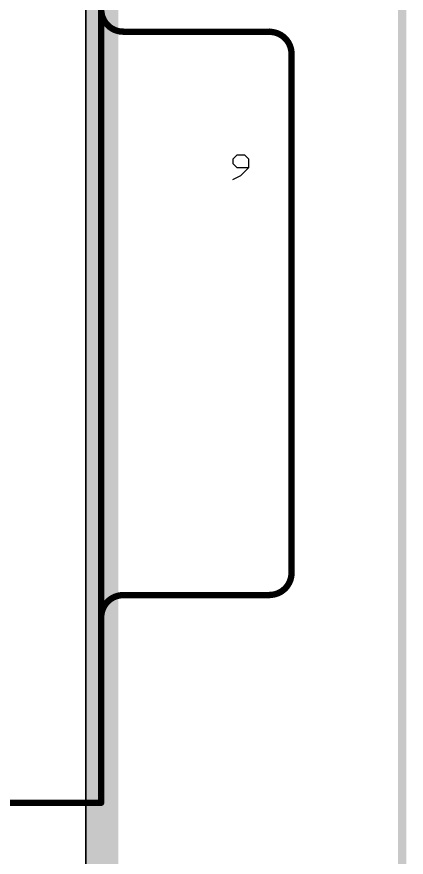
# Model space of a CAD drawing. Header units: millimetres. Extents: x 6.83 to 16.18, y 4.59 to 12.3.
# Drawn here: x 15.664 to 16.147, y 5.519 to 6.56 of the extents above; entities that cross this region are included whole.
import ezdxf

# ---------------------------------------------------------------- set-up
doc = ezdxf.new("R2010")
doc.units = ezdxf.units.MM
doc.header["$MEASUREMENT"] = 0
for name, color, linetype in [('BottomLayer', 5, 'Continuous'), ('InternalPlane1', 76, 'Continuous'), ('InternalPlane2', 16, 'Continuous'), ('KeepOutLayer', 6, 'Continuous'), ('Mechanical1', 6, 'Continuous'), ('TopLayer', 1, 'Continuous'), ('TopOverlay', 2, 'Continuous')]:
    doc.layers.add(name, color=color, linetype=linetype)

# ---------------------------------------------------------------- blocks, each defined once
blk = doc.blocks.new('DSUB1_385_2H9_207')
at = {"layer": 'TopOverlay'}
for p, q in [((-0.1909, 0.1833), (-0.1959, 0.1783)), ((-0.1959, 0.1783), (-0.1959, 0.1683)), ((-0.1809, 0.1833), (-0.1909, 0.1833)), ((-0.1709, 0.1733), (-0.1809, 0.1833)), ((-0.1809, 0.1683), (-0.1809, 0.1833)), ((-0.1959, 0.1683), (-0.1909, 0.1633)), ((-0.1859, 0.1633), (-0.1809, 0.1683)), ((-0.1659, 0.1633), (-0.1709, 0.1733)), ((-0.1909, 0.1633), (-0.1859, 0.1633))]:
    blk.add_line(p, q, dxfattribs=at)
at = {"layer": 'TopOverlay', "const_width": 0.00787}
for points in [[(-0.3488, 0.2089, -0.414214), (-0.3215, 0.2362)], [(0.3215, 0.2362, -0.414214), (0.3488, 0.2089)], [(-0.349, 0.0276, -0.414214), (-0.3764, 0.0002)], [(0.3764, 0.0002, -0.414214), (0.349, 0.0276)]]:
    blk.add_lwpolyline(points, format="xyb", dxfattribs=at)
for points in [[(0.3215, 0.2362), (-0.3215, 0.2362)], [(-0.349, 0.0276), (-0.349, 0.2087)], [(0.349, 0.0276), (0.349, 0.2087)], [(0.6063, 0), (-0.6063, 0)], [(0.6063, -0.4882), (0.6063, 0)]]:
    blk.add_lwpolyline(points, dxfattribs=at)
at = {"layer": 'TopOverlay', "const_width": 0.00394}
for points in [[(-0.3234, 0.2362, 1), (-0.3195, 0.2362, 1)], [(-0.3234, 0.2362, 1), (-0.3195, 0.2362, 1)], [(0.3195, 0.2362, 1), (0.3234, 0.2362, 1)], [(0.3195, 0.2362, 1), (0.3234, 0.2362, 1)], [(-0.351, 0.2087, 1), (-0.347, 0.2087, 1)], [(-0.3508, 0.2089, 1), (-0.3469, 0.2089, 1)], [(0.3469, 0.2089, 1), (0.3508, 0.2089, 1)], [(0.347, 0.2087, 1), (0.351, 0.2087, 1)], [(-0.351, 0.0276, 1), (-0.347, 0.0276, 1)], [(-0.351, 0.0276, 1), (-0.347, 0.0276, 1)], [(0.347, 0.0276, 1), (0.351, 0.0276, 1)], [(0.347, 0.0276, 1), (0.351, 0.0276, 1)], [(0.3744, 0.0002, 1), (0.3783, 0.0002, 1)], [(0.6043, 0, 1), (0.6083, 0, 1)], [(0.6043, 0, 1), (0.6083, 0, 1)]]:
    blk.add_lwpolyline(points, format="xyb", close=True, dxfattribs=at)

msp = doc.modelspace()

# ---------------------------------------------------------------- linework, layer by layer
at = {"layer": 'BottomLayer'}
msp.add_line((15.7501, 9.6356), (15.7493, 4.9403), dxfattribs=at)
at = {"layer": 'InternalPlane1'}
msp.add_line((15.75, 9.644), (15.75, 4.9477), dxfattribs=at)
at = {"layer": 'InternalPlane1', "const_width": 0.04}
msp.add_lwpolyline([(15.7701, 4.9394), (15.7701, 12.1796)], dxfattribs=at)
at = {"layer": 'InternalPlane2'}
msp.add_line((15.75, 9.639), (15.75, 4.9477), dxfattribs=at)
at = {"layer": 'InternalPlane2', "const_width": 0.04}
msp.add_lwpolyline([(15.7701, 4.9394), (15.7701, 12.1796)], dxfattribs=at)
at = {"layer": 'KeepOutLayer', "const_width": 0.01}
for points in [[(15.7701, 4.9394), (15.7701, 12.1796)], [(15.7708, 4.9391), (15.7708, 12.1792)]]:
    msp.add_lwpolyline(points, dxfattribs=at)
at = {"layer": 'Mechanical1', "const_width": 0.01}
msp.add_lwpolyline([(15.7708, 4.9391), (15.7708, 12.1792)], dxfattribs=at)
at = {"layer": 'TopLayer'}
msp.add_line((15.75, 9.644), (15.7501, 5.2189), dxfattribs=at)
at = {"layer": 'TopOverlay', "const_width": 0.01}
msp.add_lwpolyline([(16.1423, 4.8381), (16.1423, 8.3375)], dxfattribs=at)

# ---------------------------------------------------------------- block references
at = {"rotation": 270}
msp.add_blockref('DSUB1_385_2H9_207', (15.7689, 6.1923), dxfattribs=at)

doc.saveas('drawing.dxf')
